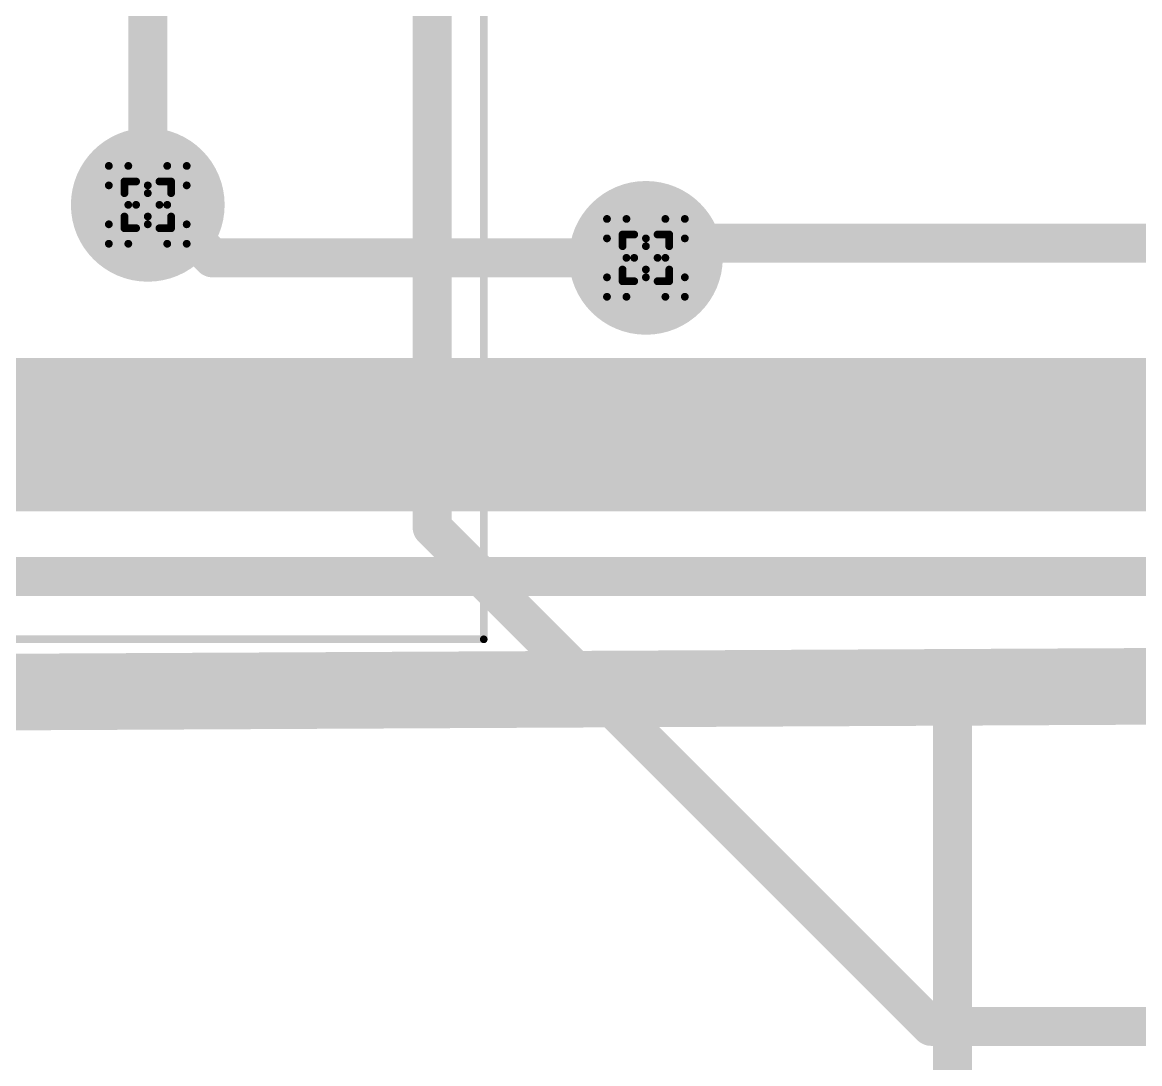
# Model space of a CAD drawing. Header units: millimetres. Extents: x 3219 to 51106, y -14166 to 2063.
# Drawn here: x 5595.66 to 5602.95, y 1789.5 to 1796.3 of the extents above; entities that cross this region are included whole.
import ezdxf

# ---------------------------------------------------------------- set-up
doc = ezdxf.new("R2010")
doc.units = ezdxf.units.MM
doc.layers.get('0').update_dxf_attribs({"lineweight": 53})
for name, color, linetype in [('Bottom Layer', 5, 'Continuous'), ('Bottom Solder', 6, 'Continuous'), ('Drill Drawing', 1, 'Continuous'), ('Mechanical 13', 56, 'Continuous'), ('Mechanical 15', 56, 'Continuous'), ('Top Layer', 1, 'Continuous'), ('Top Overlay', 2, 'Continuous'), ('Top Solder', 216, 'Continuous')]:
    doc.layers.add(name, color=color, linetype=linetype)

# ---------------------------------------------------------------- blocks, each defined once
blk = doc.blocks.new('CAP_TH_ALUM_ELEC_D30_00___S10_00___H30_00___122')
at = {"layer": 'Mechanical 13'}
blk.add_lwpolyline([(15, 0, 0.1, 0.1, 1), (-15, 0, 0.1, 0.1, 1)], format="xyseb", close=True, dxfattribs=at)
at = {"layer": 'Mechanical 15'}
for points in [[(-15.2, 15.2, 0.05, 0.05, 0), (-15.2, -15.2, 0.05, 0.05, 0)], [(-15.2, -15.2, 0.05, 0.05, 0), (15.2, -15.2, 0.05, 0.05, 0)]]:
    blk.add_lwpolyline(points, format="xyseb", dxfattribs=at)
blk.add_lwpolyline([(-15.2125, -15.2, 0.025, 0.025, 1), (-15.1875, -15.2, 0.025, 0.025, 1)], format="xyseb", close=True, dxfattribs=at)
blk.add_lwpolyline([(-15.2125, -15.2, 0.025, 0.025, 1), (-15.1875, -15.2, 0.025, 0.025, 1)], format="xyseb", close=True, dxfattribs=at)
at = {"layer": 'Top Overlay'}
blk.add_lwpolyline([(15, 0, 0.2, 0.2, 1), (-15, 0, 0.2, 0.2, 1)], format="xyseb", close=True, dxfattribs=at)

msp = doc.modelspace()

# ---------------------------------------------------------------- hatches: boundary and pattern name
at = {"layer": 'Bottom Layer'}
h = msp.add_hatch(color=5, dxfattribs=at)
edge = h.paths.add_edge_path()
edge.add_arc((5596.4785, 1795.1081), 0.4, 0, 360)
h = msp.add_hatch(color=5, dxfattribs=at)
edge = h.paths.add_edge_path()
edge.add_arc((5599.7285, 1794.7621), 0.4, 0, 360)
at = {"layer": 'Bottom Solder'}
h = msp.add_hatch(color=6, dxfattribs=at)
edge = h.paths.add_edge_path()
edge.add_arc((5596.4785, 1795.1081), 0.5016, 0, 360)
h = msp.add_hatch(color=6, dxfattribs=at)
edge = h.paths.add_edge_path()
edge.add_arc((5599.7285, 1794.7621), 0.5016, 0, 360)
at = {"layer": 'Top Layer'}
h = msp.add_hatch(color=1, dxfattribs=at)
edge = h.paths.add_edge_path()
edge.add_arc((5596.4785, 1795.1081), 0.4, 0, 360)
h = msp.add_hatch(color=1, dxfattribs=at)
edge = h.paths.add_edge_path()
edge.add_arc((5599.7285, 1794.7621), 0.4, 0, 360)
at = {"layer": 'Top Solder'}
h = msp.add_hatch(color=216, dxfattribs=at)
edge = h.paths.add_edge_path()
edge.add_arc((5596.4785, 1795.1081), 0.5016, 0, 360)
h = msp.add_hatch(color=216, dxfattribs=at)
edge = h.paths.add_edge_path()
edge.add_arc((5599.7285, 1794.7621), 0.5016, 0, 360)

# ---------------------------------------------------------------- linework, layer by layer
at = {"layer": 'Bottom Layer'}
for points in [[(5596.4785, 1795.1081, 0.254, 0.254, 0), (5596.5543, 1795.1081, 0.254, 0.254, 0)], [(5596.5543, 1795.1081, 0.254, 0.254, 0), (5596.9003, 1794.7621, 0.254, 0.254, 0)], [(5596.9003, 1794.7621, 0.254, 0.254, 0), (5599.7285, 1794.7621, 0.254, 0.254, 0)], [(5592.1676, 1793.6081, 1, 1, 0), (5622.0393, 1793.6081, 1, 1, 0)], [(5592.9909, 1792.6831, 0.254, 0.254, 0), (5641.4035, 1792.6831, 0.254, 0.254, 0)], [(5595.1475, 1791.9021, 0.254, 0.254, 0), (5601.6785, 1791.9021, 0.254, 0.254, 0)], [(5601.6785, 1791.9021, 0.254, 0.254, 0), (5601.7285, 1791.8521, 0.254, 0.254, 0)], [(5601.6785, 1791.9021, 0.254, 0.254, 0), (5629.9035, 1791.9021, 0.254, 0.254, 0)], [(5601.7285, 1786.4581, 0.254, 0.254, 0), (5601.7285, 1791.8521, 0.254, 0.254, 0)]]:
    msp.add_lwpolyline(points, format="xyseb", dxfattribs=at)
for points in [[(5596.415, 1795.1081, 0.127, 0.127, 1), (5596.542, 1795.1081, 0.127, 0.127, 1)], [(5596.4908, 1795.1081, 0.127, 0.127, 1), (5596.6178, 1795.1081, 0.127, 0.127, 1)], [(5596.4908, 1795.1081, 0.127, 0.127, 1), (5596.6178, 1795.1081, 0.127, 0.127, 1)], [(5596.8368, 1794.7621, 0.127, 0.127, 1), (5596.9638, 1794.7621, 0.127, 0.127, 1)], [(5596.8368, 1794.7621, 0.127, 0.127, 1), (5596.9638, 1794.7621, 0.127, 0.127, 1)], [(5599.665, 1794.7621, 0.127, 0.127, 1), (5599.792, 1794.7621, 0.127, 0.127, 1)], [(5601.615, 1791.9021, 0.127, 0.127, 1), (5601.742, 1791.9021, 0.127, 0.127, 1)], [(5601.615, 1791.9021, 0.127, 0.127, 1), (5601.742, 1791.9021, 0.127, 0.127, 1)], [(5601.615, 1791.9021, 0.127, 0.127, 1), (5601.742, 1791.9021, 0.127, 0.127, 1)], [(5601.665, 1791.8521, 0.127, 0.127, 1), (5601.792, 1791.8521, 0.127, 0.127, 1)], [(5601.665, 1791.8521, 0.127, 0.127, 1), (5601.792, 1791.8521, 0.127, 0.127, 1)]]:
    msp.add_lwpolyline(points, format="xyseb", close=True, dxfattribs=at)
at = {"layer": 'Drill Drawing'}
for points in [[(5596.2245, 1795.2351, 0.0508, 0.0508, 0), (5596.2245, 1795.3621, 0.0508, 0.0508, 0)], [(5596.2245, 1795.3621, 0.0508, 0.0508, 0), (5596.3515, 1795.3621, 0.0508, 0.0508, 0)], [(5596.3515, 1795.3621, 0.0508, 0.0508, 0), (5596.4785, 1795.2351, 0.0508, 0.0508, 0)], [(5596.4785, 1795.2351, 0.0508, 0.0508, 0), (5596.6055, 1795.3621, 0.0508, 0.0508, 0)], [(5596.6055, 1795.3621, 0.0508, 0.0508, 0), (5596.7325, 1795.3621, 0.0508, 0.0508, 0)], [(5596.7325, 1795.2351, 0.0508, 0.0508, 0), (5596.7325, 1795.3621, 0.0508, 0.0508, 0)], [(5596.2245, 1795.2351, 0.0508, 0.0508, 0), (5596.3515, 1795.1081, 0.0508, 0.0508, 0)], [(5596.3261, 1795.1843, 0.0508, 0.0508, 0), (5596.3261, 1795.2605, 0.0508, 0.0508, 0)], [(5596.3261, 1795.2605, 0.0508, 0.0508, 0), (5596.4023, 1795.2605, 0.0508, 0.0508, 0)], [(5596.4023, 1795.2605, 0.0508, 0.0508, 0), (5596.4785, 1795.1843, 0.0508, 0.0508, 0)], [(5596.4785, 1795.1843, 0.0508, 0.0508, 0), (5596.5547, 1795.2605, 0.0508, 0.0508, 0)], [(5596.5547, 1795.2605, 0.0508, 0.0508, 0), (5596.6309, 1795.2605, 0.0508, 0.0508, 0)], [(5596.6055, 1795.1081, 0.0508, 0.0508, 0), (5596.7325, 1795.2351, 0.0508, 0.0508, 0)], [(5596.6309, 1795.1843, 0.0508, 0.0508, 0), (5596.6309, 1795.2605, 0.0508, 0.0508, 0)], [(5596.3261, 1795.1843, 0.0508, 0.0508, 0), (5596.4023, 1795.1081, 0.0508, 0.0508, 0)], [(5596.5547, 1795.1081, 0.0508, 0.0508, 0), (5596.6309, 1795.1843, 0.0508, 0.0508, 0)], [(5596.2245, 1794.9811, 0.0508, 0.0508, 0), (5596.3515, 1795.1081, 0.0508, 0.0508, 0)], [(5596.3261, 1795.0319, 0.0508, 0.0508, 0), (5596.4023, 1795.1081, 0.0508, 0.0508, 0)], [(5596.5547, 1795.1081, 0.0508, 0.0508, 0), (5596.6309, 1795.0319, 0.0508, 0.0508, 0)], [(5596.6055, 1795.1081, 0.0508, 0.0508, 0), (5596.7325, 1794.9811, 0.0508, 0.0508, 0)], [(5596.3261, 1794.9557, 0.0508, 0.0508, 0), (5596.3261, 1795.0319, 0.0508, 0.0508, 0)], [(5596.4023, 1794.9557, 0.0508, 0.0508, 0), (5596.4785, 1795.0319, 0.0508, 0.0508, 0)], [(5596.4785, 1795.0319, 0.0508, 0.0508, 0), (5596.5547, 1794.9557, 0.0508, 0.0508, 0)], [(5596.6309, 1794.9557, 0.0508, 0.0508, 0), (5596.6309, 1795.0319, 0.0508, 0.0508, 0)], [(5599.4745, 1794.8891, 0.0508, 0.0508, 0), (5599.4745, 1795.0161, 0.0508, 0.0508, 0)], [(5599.4745, 1795.0161, 0.0508, 0.0508, 0), (5599.6015, 1795.0161, 0.0508, 0.0508, 0)], [(5599.6015, 1795.0161, 0.0508, 0.0508, 0), (5599.7285, 1794.8891, 0.0508, 0.0508, 0)], [(5599.7285, 1794.8891, 0.0508, 0.0508, 0), (5599.8555, 1795.0161, 0.0508, 0.0508, 0)], [(5599.8555, 1795.0161, 0.0508, 0.0508, 0), (5599.9825, 1795.0161, 0.0508, 0.0508, 0)], [(5599.9825, 1794.8891, 0.0508, 0.0508, 0), (5599.9825, 1795.0161, 0.0508, 0.0508, 0)], [(5596.2245, 1794.8541, 0.0508, 0.0508, 0), (5596.2245, 1794.9811, 0.0508, 0.0508, 0)], [(5596.3261, 1794.9557, 0.0508, 0.0508, 0), (5596.4023, 1794.9557, 0.0508, 0.0508, 0)], [(5596.3515, 1794.8541, 0.0508, 0.0508, 0), (5596.4785, 1794.9811, 0.0508, 0.0508, 0)], [(5596.4785, 1794.9811, 0.0508, 0.0508, 0), (5596.6055, 1794.8541, 0.0508, 0.0508, 0)], [(5596.5547, 1794.9557, 0.0508, 0.0508, 0), (5596.6309, 1794.9557, 0.0508, 0.0508, 0)], [(5596.7325, 1794.8541, 0.0508, 0.0508, 0), (5596.7325, 1794.9811, 0.0508, 0.0508, 0)], [(5599.4745, 1794.8891, 0.0508, 0.0508, 0), (5599.6015, 1794.7621, 0.0508, 0.0508, 0)], [(5599.5761, 1794.8383, 0.0508, 0.0508, 0), (5599.5761, 1794.9145, 0.0508, 0.0508, 0)], [(5599.5761, 1794.9145, 0.0508, 0.0508, 0), (5599.6523, 1794.9145, 0.0508, 0.0508, 0)], [(5599.6523, 1794.9145, 0.0508, 0.0508, 0), (5599.7285, 1794.8383, 0.0508, 0.0508, 0)], [(5599.7285, 1794.8383, 0.0508, 0.0508, 0), (5599.8047, 1794.9145, 0.0508, 0.0508, 0)], [(5599.8047, 1794.9145, 0.0508, 0.0508, 0), (5599.8809, 1794.9145, 0.0508, 0.0508, 0)], [(5599.8555, 1794.7621, 0.0508, 0.0508, 0), (5599.9825, 1794.8891, 0.0508, 0.0508, 0)], [(5599.8809, 1794.8383, 0.0508, 0.0508, 0), (5599.8809, 1794.9145, 0.0508, 0.0508, 0)], [(5596.2245, 1794.8541, 0.0508, 0.0508, 0), (5596.3515, 1794.8541, 0.0508, 0.0508, 0)], [(5596.6055, 1794.8541, 0.0508, 0.0508, 0), (5596.7325, 1794.8541, 0.0508, 0.0508, 0)], [(5599.5761, 1794.8383, 0.0508, 0.0508, 0), (5599.6523, 1794.7621, 0.0508, 0.0508, 0)], [(5599.8047, 1794.7621, 0.0508, 0.0508, 0), (5599.8809, 1794.8383, 0.0508, 0.0508, 0)], [(5599.4745, 1794.6351, 0.0508, 0.0508, 0), (5599.6015, 1794.7621, 0.0508, 0.0508, 0)], [(5599.5761, 1794.6859, 0.0508, 0.0508, 0), (5599.6523, 1794.7621, 0.0508, 0.0508, 0)], [(5599.8047, 1794.7621, 0.0508, 0.0508, 0), (5599.8809, 1794.6859, 0.0508, 0.0508, 0)], [(5599.8555, 1794.7621, 0.0508, 0.0508, 0), (5599.9825, 1794.6351, 0.0508, 0.0508, 0)], [(5599.5761, 1794.6097, 0.0508, 0.0508, 0), (5599.5761, 1794.6859, 0.0508, 0.0508, 0)], [(5599.6523, 1794.6097, 0.0508, 0.0508, 0), (5599.7285, 1794.6859, 0.0508, 0.0508, 0)], [(5599.7285, 1794.6859, 0.0508, 0.0508, 0), (5599.8047, 1794.6097, 0.0508, 0.0508, 0)], [(5599.8809, 1794.6097, 0.0508, 0.0508, 0), (5599.8809, 1794.6859, 0.0508, 0.0508, 0)], [(5599.4745, 1794.5081, 0.0508, 0.0508, 0), (5599.4745, 1794.6351, 0.0508, 0.0508, 0)], [(5599.5761, 1794.6097, 0.0508, 0.0508, 0), (5599.6523, 1794.6097, 0.0508, 0.0508, 0)], [(5599.6015, 1794.5081, 0.0508, 0.0508, 0), (5599.7285, 1794.6351, 0.0508, 0.0508, 0)], [(5599.7285, 1794.6351, 0.0508, 0.0508, 0), (5599.8555, 1794.5081, 0.0508, 0.0508, 0)], [(5599.8047, 1794.6097, 0.0508, 0.0508, 0), (5599.8809, 1794.6097, 0.0508, 0.0508, 0)], [(5599.9825, 1794.5081, 0.0508, 0.0508, 0), (5599.9825, 1794.6351, 0.0508, 0.0508, 0)], [(5599.4745, 1794.5081, 0.0508, 0.0508, 0), (5599.6015, 1794.5081, 0.0508, 0.0508, 0)], [(5599.8555, 1794.5081, 0.0508, 0.0508, 0), (5599.9825, 1794.5081, 0.0508, 0.0508, 0)]]:
    msp.add_lwpolyline(points, format="xyseb", dxfattribs=at)
for points in [[(5596.2118, 1795.3621, 0.0254, 0.0254, 1), (5596.2372, 1795.3621, 0.0254, 0.0254, 1)], [(5596.2118, 1795.3621, 0.0254, 0.0254, 1), (5596.2372, 1795.3621, 0.0254, 0.0254, 1)], [(5596.3388, 1795.3621, 0.0254, 0.0254, 1), (5596.3642, 1795.3621, 0.0254, 0.0254, 1)], [(5596.3388, 1795.3621, 0.0254, 0.0254, 1), (5596.3642, 1795.3621, 0.0254, 0.0254, 1)], [(5596.5928, 1795.3621, 0.0254, 0.0254, 1), (5596.6182, 1795.3621, 0.0254, 0.0254, 1)], [(5596.5928, 1795.3621, 0.0254, 0.0254, 1), (5596.6182, 1795.3621, 0.0254, 0.0254, 1)], [(5596.7198, 1795.3621, 0.0254, 0.0254, 1), (5596.7452, 1795.3621, 0.0254, 0.0254, 1)], [(5596.7198, 1795.3621, 0.0254, 0.0254, 1), (5596.7452, 1795.3621, 0.0254, 0.0254, 1)], [(5596.2118, 1795.2351, 0.0254, 0.0254, 1), (5596.2372, 1795.2351, 0.0254, 0.0254, 1)], [(5596.2118, 1795.2351, 0.0254, 0.0254, 1), (5596.2372, 1795.2351, 0.0254, 0.0254, 1)], [(5596.3134, 1795.2605, 0.0254, 0.0254, 1), (5596.3388, 1795.2605, 0.0254, 0.0254, 1)], [(5596.3134, 1795.2605, 0.0254, 0.0254, 1), (5596.3388, 1795.2605, 0.0254, 0.0254, 1)], [(5596.3896, 1795.2605, 0.0254, 0.0254, 1), (5596.415, 1795.2605, 0.0254, 0.0254, 1)], [(5596.3896, 1795.2605, 0.0254, 0.0254, 1), (5596.415, 1795.2605, 0.0254, 0.0254, 1)], [(5596.4658, 1795.2351, 0.0254, 0.0254, 1), (5596.4912, 1795.2351, 0.0254, 0.0254, 1)], [(5596.4658, 1795.2351, 0.0254, 0.0254, 1), (5596.4912, 1795.2351, 0.0254, 0.0254, 1)], [(5596.542, 1795.2605, 0.0254, 0.0254, 1), (5596.5674, 1795.2605, 0.0254, 0.0254, 1)], [(5596.542, 1795.2605, 0.0254, 0.0254, 1), (5596.5674, 1795.2605, 0.0254, 0.0254, 1)], [(5596.6182, 1795.2605, 0.0254, 0.0254, 1), (5596.6436, 1795.2605, 0.0254, 0.0254, 1)], [(5596.6182, 1795.2605, 0.0254, 0.0254, 1), (5596.6436, 1795.2605, 0.0254, 0.0254, 1)], [(5596.7198, 1795.2351, 0.0254, 0.0254, 1), (5596.7452, 1795.2351, 0.0254, 0.0254, 1)], [(5596.7198, 1795.2351, 0.0254, 0.0254, 1), (5596.7452, 1795.2351, 0.0254, 0.0254, 1)], [(5596.3134, 1795.1843, 0.0254, 0.0254, 1), (5596.3388, 1795.1843, 0.0254, 0.0254, 1)], [(5596.3134, 1795.1843, 0.0254, 0.0254, 1), (5596.3388, 1795.1843, 0.0254, 0.0254, 1)], [(5596.4658, 1795.1843, 0.0254, 0.0254, 1), (5596.4912, 1795.1843, 0.0254, 0.0254, 1)], [(5596.4658, 1795.1843, 0.0254, 0.0254, 1), (5596.4912, 1795.1843, 0.0254, 0.0254, 1)], [(5596.6182, 1795.1843, 0.0254, 0.0254, 1), (5596.6436, 1795.1843, 0.0254, 0.0254, 1)], [(5596.6182, 1795.1843, 0.0254, 0.0254, 1), (5596.6436, 1795.1843, 0.0254, 0.0254, 1)], [(5596.3388, 1795.1081, 0.0254, 0.0254, 1), (5596.3642, 1795.1081, 0.0254, 0.0254, 1)], [(5596.3388, 1795.1081, 0.0254, 0.0254, 1), (5596.3642, 1795.1081, 0.0254, 0.0254, 1)], [(5596.3896, 1795.1081, 0.0254, 0.0254, 1), (5596.415, 1795.1081, 0.0254, 0.0254, 1)], [(5596.3896, 1795.1081, 0.0254, 0.0254, 1), (5596.415, 1795.1081, 0.0254, 0.0254, 1)], [(5596.542, 1795.1081, 0.0254, 0.0254, 1), (5596.5674, 1795.1081, 0.0254, 0.0254, 1)], [(5596.542, 1795.1081, 0.0254, 0.0254, 1), (5596.5674, 1795.1081, 0.0254, 0.0254, 1)], [(5596.5928, 1795.1081, 0.0254, 0.0254, 1), (5596.6182, 1795.1081, 0.0254, 0.0254, 1)], [(5596.5928, 1795.1081, 0.0254, 0.0254, 1), (5596.6182, 1795.1081, 0.0254, 0.0254, 1)], [(5596.3134, 1795.0319, 0.0254, 0.0254, 1), (5596.3388, 1795.0319, 0.0254, 0.0254, 1)], [(5596.3134, 1795.0319, 0.0254, 0.0254, 1), (5596.3388, 1795.0319, 0.0254, 0.0254, 1)], [(5596.4658, 1795.0319, 0.0254, 0.0254, 1), (5596.4912, 1795.0319, 0.0254, 0.0254, 1)], [(5596.4658, 1795.0319, 0.0254, 0.0254, 1), (5596.4912, 1795.0319, 0.0254, 0.0254, 1)], [(5596.6182, 1795.0319, 0.0254, 0.0254, 1), (5596.6436, 1795.0319, 0.0254, 0.0254, 1)], [(5596.6182, 1795.0319, 0.0254, 0.0254, 1), (5596.6436, 1795.0319, 0.0254, 0.0254, 1)], [(5599.4618, 1795.0161, 0.0254, 0.0254, 1), (5599.4872, 1795.0161, 0.0254, 0.0254, 1)], [(5599.4618, 1795.0161, 0.0254, 0.0254, 1), (5599.4872, 1795.0161, 0.0254, 0.0254, 1)], [(5599.5888, 1795.0161, 0.0254, 0.0254, 1), (5599.6142, 1795.0161, 0.0254, 0.0254, 1)], [(5599.5888, 1795.0161, 0.0254, 0.0254, 1), (5599.6142, 1795.0161, 0.0254, 0.0254, 1)], [(5599.8428, 1795.0161, 0.0254, 0.0254, 1), (5599.8682, 1795.0161, 0.0254, 0.0254, 1)], [(5599.8428, 1795.0161, 0.0254, 0.0254, 1), (5599.8682, 1795.0161, 0.0254, 0.0254, 1)], [(5599.9698, 1795.0161, 0.0254, 0.0254, 1), (5599.9952, 1795.0161, 0.0254, 0.0254, 1)], [(5599.9698, 1795.0161, 0.0254, 0.0254, 1), (5599.9952, 1795.0161, 0.0254, 0.0254, 1)], [(5596.2118, 1794.9811, 0.0254, 0.0254, 1), (5596.2372, 1794.9811, 0.0254, 0.0254, 1)], [(5596.2118, 1794.9811, 0.0254, 0.0254, 1), (5596.2372, 1794.9811, 0.0254, 0.0254, 1)], [(5596.3134, 1794.9557, 0.0254, 0.0254, 1), (5596.3388, 1794.9557, 0.0254, 0.0254, 1)], [(5596.3134, 1794.9557, 0.0254, 0.0254, 1), (5596.3388, 1794.9557, 0.0254, 0.0254, 1)], [(5596.3896, 1794.9557, 0.0254, 0.0254, 1), (5596.415, 1794.9557, 0.0254, 0.0254, 1)], [(5596.3896, 1794.9557, 0.0254, 0.0254, 1), (5596.415, 1794.9557, 0.0254, 0.0254, 1)], [(5596.4658, 1794.9811, 0.0254, 0.0254, 1), (5596.4912, 1794.9811, 0.0254, 0.0254, 1)], [(5596.4658, 1794.9811, 0.0254, 0.0254, 1), (5596.4912, 1794.9811, 0.0254, 0.0254, 1)], [(5596.542, 1794.9557, 0.0254, 0.0254, 1), (5596.5674, 1794.9557, 0.0254, 0.0254, 1)], [(5596.542, 1794.9557, 0.0254, 0.0254, 1), (5596.5674, 1794.9557, 0.0254, 0.0254, 1)], [(5596.6182, 1794.9557, 0.0254, 0.0254, 1), (5596.6436, 1794.9557, 0.0254, 0.0254, 1)], [(5596.6182, 1794.9557, 0.0254, 0.0254, 1), (5596.6436, 1794.9557, 0.0254, 0.0254, 1)], [(5596.7198, 1794.9811, 0.0254, 0.0254, 1), (5596.7452, 1794.9811, 0.0254, 0.0254, 1)], [(5596.7198, 1794.9811, 0.0254, 0.0254, 1), (5596.7452, 1794.9811, 0.0254, 0.0254, 1)], [(5599.4618, 1794.8891, 0.0254, 0.0254, 1), (5599.4872, 1794.8891, 0.0254, 0.0254, 1)], [(5599.4618, 1794.8891, 0.0254, 0.0254, 1), (5599.4872, 1794.8891, 0.0254, 0.0254, 1)], [(5599.5634, 1794.9145, 0.0254, 0.0254, 1), (5599.5888, 1794.9145, 0.0254, 0.0254, 1)], [(5599.5634, 1794.9145, 0.0254, 0.0254, 1), (5599.5888, 1794.9145, 0.0254, 0.0254, 1)], [(5599.6396, 1794.9145, 0.0254, 0.0254, 1), (5599.665, 1794.9145, 0.0254, 0.0254, 1)], [(5599.6396, 1794.9145, 0.0254, 0.0254, 1), (5599.665, 1794.9145, 0.0254, 0.0254, 1)], [(5599.7158, 1794.8891, 0.0254, 0.0254, 1), (5599.7412, 1794.8891, 0.0254, 0.0254, 1)], [(5599.7158, 1794.8891, 0.0254, 0.0254, 1), (5599.7412, 1794.8891, 0.0254, 0.0254, 1)], [(5599.792, 1794.9145, 0.0254, 0.0254, 1), (5599.8174, 1794.9145, 0.0254, 0.0254, 1)], [(5599.792, 1794.9145, 0.0254, 0.0254, 1), (5599.8174, 1794.9145, 0.0254, 0.0254, 1)], [(5599.8682, 1794.9145, 0.0254, 0.0254, 1), (5599.8936, 1794.9145, 0.0254, 0.0254, 1)], [(5599.8682, 1794.9145, 0.0254, 0.0254, 1), (5599.8936, 1794.9145, 0.0254, 0.0254, 1)], [(5599.9698, 1794.8891, 0.0254, 0.0254, 1), (5599.9952, 1794.8891, 0.0254, 0.0254, 1)], [(5599.9698, 1794.8891, 0.0254, 0.0254, 1), (5599.9952, 1794.8891, 0.0254, 0.0254, 1)], [(5596.2118, 1794.8541, 0.0254, 0.0254, 1), (5596.2372, 1794.8541, 0.0254, 0.0254, 1)], [(5596.2118, 1794.8541, 0.0254, 0.0254, 1), (5596.2372, 1794.8541, 0.0254, 0.0254, 1)], [(5596.3388, 1794.8541, 0.0254, 0.0254, 1), (5596.3642, 1794.8541, 0.0254, 0.0254, 1)], [(5596.3388, 1794.8541, 0.0254, 0.0254, 1), (5596.3642, 1794.8541, 0.0254, 0.0254, 1)], [(5596.5928, 1794.8541, 0.0254, 0.0254, 1), (5596.6182, 1794.8541, 0.0254, 0.0254, 1)], [(5596.5928, 1794.8541, 0.0254, 0.0254, 1), (5596.6182, 1794.8541, 0.0254, 0.0254, 1)], [(5596.7198, 1794.8541, 0.0254, 0.0254, 1), (5596.7452, 1794.8541, 0.0254, 0.0254, 1)], [(5596.7198, 1794.8541, 0.0254, 0.0254, 1), (5596.7452, 1794.8541, 0.0254, 0.0254, 1)], [(5599.5634, 1794.8383, 0.0254, 0.0254, 1), (5599.5888, 1794.8383, 0.0254, 0.0254, 1)], [(5599.5634, 1794.8383, 0.0254, 0.0254, 1), (5599.5888, 1794.8383, 0.0254, 0.0254, 1)], [(5599.7158, 1794.8383, 0.0254, 0.0254, 1), (5599.7412, 1794.8383, 0.0254, 0.0254, 1)], [(5599.7158, 1794.8383, 0.0254, 0.0254, 1), (5599.7412, 1794.8383, 0.0254, 0.0254, 1)], [(5599.8682, 1794.8383, 0.0254, 0.0254, 1), (5599.8936, 1794.8383, 0.0254, 0.0254, 1)], [(5599.8682, 1794.8383, 0.0254, 0.0254, 1), (5599.8936, 1794.8383, 0.0254, 0.0254, 1)], [(5599.5888, 1794.7621, 0.0254, 0.0254, 1), (5599.6142, 1794.7621, 0.0254, 0.0254, 1)], [(5599.5888, 1794.7621, 0.0254, 0.0254, 1), (5599.6142, 1794.7621, 0.0254, 0.0254, 1)], [(5599.6396, 1794.7621, 0.0254, 0.0254, 1), (5599.665, 1794.7621, 0.0254, 0.0254, 1)], [(5599.6396, 1794.7621, 0.0254, 0.0254, 1), (5599.665, 1794.7621, 0.0254, 0.0254, 1)], [(5599.792, 1794.7621, 0.0254, 0.0254, 1), (5599.8174, 1794.7621, 0.0254, 0.0254, 1)], [(5599.792, 1794.7621, 0.0254, 0.0254, 1), (5599.8174, 1794.7621, 0.0254, 0.0254, 1)], [(5599.8428, 1794.7621, 0.0254, 0.0254, 1), (5599.8682, 1794.7621, 0.0254, 0.0254, 1)], [(5599.8428, 1794.7621, 0.0254, 0.0254, 1), (5599.8682, 1794.7621, 0.0254, 0.0254, 1)], [(5599.5634, 1794.6859, 0.0254, 0.0254, 1), (5599.5888, 1794.6859, 0.0254, 0.0254, 1)], [(5599.5634, 1794.6859, 0.0254, 0.0254, 1), (5599.5888, 1794.6859, 0.0254, 0.0254, 1)], [(5599.7158, 1794.6859, 0.0254, 0.0254, 1), (5599.7412, 1794.6859, 0.0254, 0.0254, 1)], [(5599.7158, 1794.6859, 0.0254, 0.0254, 1), (5599.7412, 1794.6859, 0.0254, 0.0254, 1)], [(5599.8682, 1794.6859, 0.0254, 0.0254, 1), (5599.8936, 1794.6859, 0.0254, 0.0254, 1)], [(5599.8682, 1794.6859, 0.0254, 0.0254, 1), (5599.8936, 1794.6859, 0.0254, 0.0254, 1)], [(5599.4618, 1794.6351, 0.0254, 0.0254, 1), (5599.4872, 1794.6351, 0.0254, 0.0254, 1)], [(5599.4618, 1794.6351, 0.0254, 0.0254, 1), (5599.4872, 1794.6351, 0.0254, 0.0254, 1)], [(5599.5634, 1794.6097, 0.0254, 0.0254, 1), (5599.5888, 1794.6097, 0.0254, 0.0254, 1)], [(5599.5634, 1794.6097, 0.0254, 0.0254, 1), (5599.5888, 1794.6097, 0.0254, 0.0254, 1)], [(5599.6396, 1794.6097, 0.0254, 0.0254, 1), (5599.665, 1794.6097, 0.0254, 0.0254, 1)], [(5599.6396, 1794.6097, 0.0254, 0.0254, 1), (5599.665, 1794.6097, 0.0254, 0.0254, 1)], [(5599.7158, 1794.6351, 0.0254, 0.0254, 1), (5599.7412, 1794.6351, 0.0254, 0.0254, 1)], [(5599.7158, 1794.6351, 0.0254, 0.0254, 1), (5599.7412, 1794.6351, 0.0254, 0.0254, 1)], [(5599.792, 1794.6097, 0.0254, 0.0254, 1), (5599.8174, 1794.6097, 0.0254, 0.0254, 1)], [(5599.792, 1794.6097, 0.0254, 0.0254, 1), (5599.8174, 1794.6097, 0.0254, 0.0254, 1)], [(5599.8682, 1794.6097, 0.0254, 0.0254, 1), (5599.8936, 1794.6097, 0.0254, 0.0254, 1)], [(5599.8682, 1794.6097, 0.0254, 0.0254, 1), (5599.8936, 1794.6097, 0.0254, 0.0254, 1)], [(5599.9698, 1794.6351, 0.0254, 0.0254, 1), (5599.9952, 1794.6351, 0.0254, 0.0254, 1)], [(5599.9698, 1794.6351, 0.0254, 0.0254, 1), (5599.9952, 1794.6351, 0.0254, 0.0254, 1)], [(5599.4618, 1794.5081, 0.0254, 0.0254, 1), (5599.4872, 1794.5081, 0.0254, 0.0254, 1)], [(5599.4618, 1794.5081, 0.0254, 0.0254, 1), (5599.4872, 1794.5081, 0.0254, 0.0254, 1)], [(5599.5888, 1794.5081, 0.0254, 0.0254, 1), (5599.6142, 1794.5081, 0.0254, 0.0254, 1)], [(5599.5888, 1794.5081, 0.0254, 0.0254, 1), (5599.6142, 1794.5081, 0.0254, 0.0254, 1)], [(5599.8428, 1794.5081, 0.0254, 0.0254, 1), (5599.8682, 1794.5081, 0.0254, 0.0254, 1)], [(5599.8428, 1794.5081, 0.0254, 0.0254, 1), (5599.8682, 1794.5081, 0.0254, 0.0254, 1)], [(5599.9698, 1794.5081, 0.0254, 0.0254, 1), (5599.9952, 1794.5081, 0.0254, 0.0254, 1)], [(5599.9698, 1794.5081, 0.0254, 0.0254, 1), (5599.9952, 1794.5081, 0.0254, 0.0254, 1)]]:
    msp.add_lwpolyline(points, format="xyseb", close=True, dxfattribs=at)
at = {"layer": 'Top Layer'}
for points in [[(5596.4785, 1795.1081, 0.254, 0.254, 0), (5596.4785, 1809.8832, 0.254, 0.254, 0)], [(5598.3337, 1793.0029, 0.254, 0.254, 0), (5598.3337, 1798.7133, 0.254, 0.254, 0)], [(5599.7285, 1794.7621, 0.254, 0.254, 0), (5599.8245, 1794.8581, 0.254, 0.254, 0)], [(5599.8245, 1794.8581, 0.254, 0.254, 0), (5603.1263, 1794.8581, 0.254, 0.254, 0)], [(5598.3337, 1793.0029, 0.254, 0.254, 0), (5601.5895, 1789.7471, 0.254, 0.254, 0)], [(5601.5895, 1789.7471, 0.254, 0.254, 0), (5611.9014, 1789.7471, 0.254, 0.254, 0)]]:
    msp.add_lwpolyline(points, format="xyseb", dxfattribs=at)
for points in [[(5596.415, 1795.1081, 0.127, 0.127, 1), (5596.542, 1795.1081, 0.127, 0.127, 1)], [(5599.761, 1794.8581, 0.127, 0.127, 1), (5599.888, 1794.8581, 0.127, 0.127, 1)], [(5599.761, 1794.8581, 0.127, 0.127, 1), (5599.888, 1794.8581, 0.127, 0.127, 1)], [(5599.665, 1794.7621, 0.127, 0.127, 1), (5599.792, 1794.7621, 0.127, 0.127, 1)], [(5598.2702, 1793.0029, 0.127, 0.127, 1), (5598.3972, 1793.0029, 0.127, 0.127, 1)], [(5598.2702, 1793.0029, 0.127, 0.127, 1), (5598.3972, 1793.0029, 0.127, 0.127, 1)], [(5601.526, 1789.7471, 0.127, 0.127, 1), (5601.653, 1789.7471, 0.127, 0.127, 1)], [(5601.526, 1789.7471, 0.127, 0.127, 1), (5601.653, 1789.7471, 0.127, 0.127, 1)]]:
    msp.add_lwpolyline(points, format="xyseb", close=True, dxfattribs=at)
at = {"layer": 'Top Overlay'}
msp.add_lwpolyline([(5514.5955, 1791.5231, 0.5, 0.5, 0), (5618.6776, 1792.0445, 0.5, 0.5, 0)], format="xyseb", dxfattribs=at)

# ---------------------------------------------------------------- block references
at = {"rotation": 90}
msp.add_blockref('CAP_TH_ALUM_ELEC_D30_00___S10_00___H30_00___122', (5583.4705, 1807.4731), dxfattribs=at)

doc.saveas('drawing.dxf')
